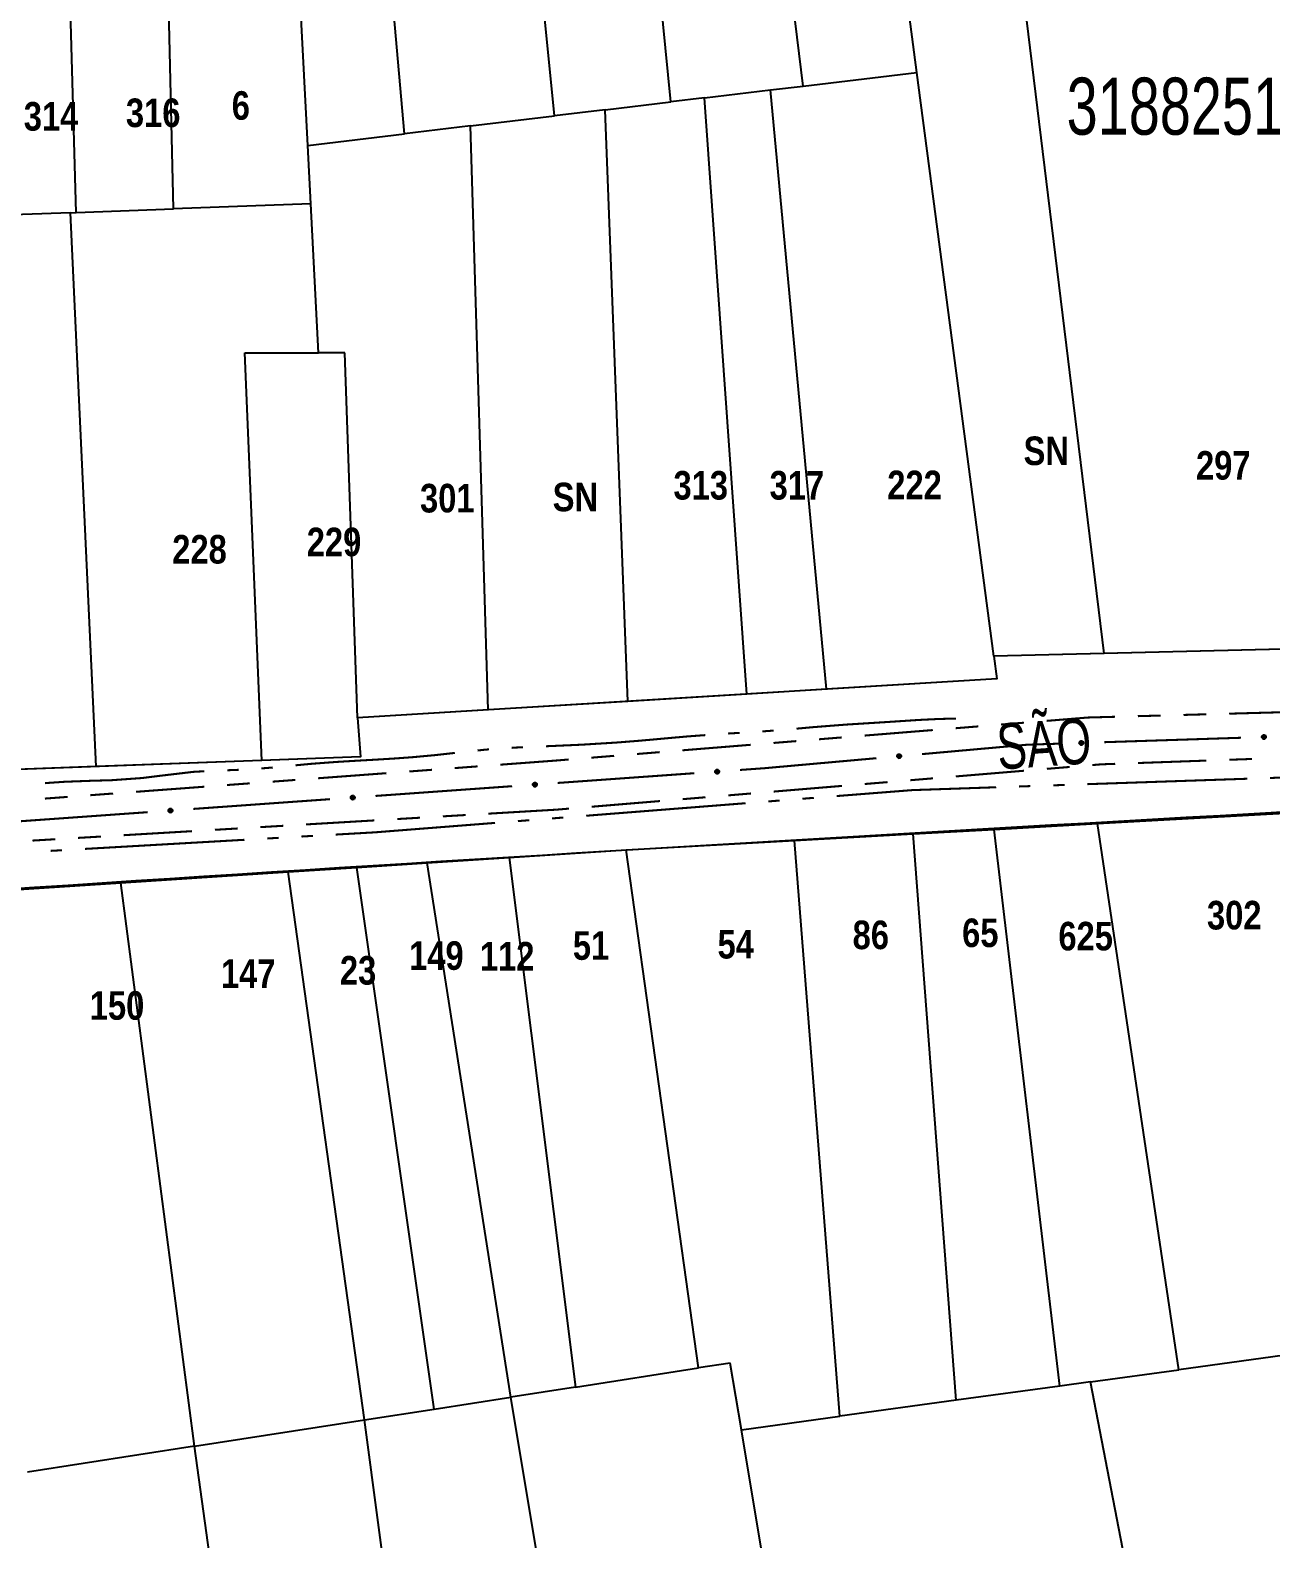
# Model space of a CAD drawing. Extents: x 203591 to 208218, y 4854879 to 4857795.
# Drawn here: x 204843.2 to 204951.9, y 4855623.8 to 4855756 of the extents above; entities that cross this region are included whole.
import ezdxf
from ezdxf.enums import TextEntityAlignment as Align

# ---------------------------------------------------------------- set-up
doc = ezdxf.new("R2010")
doc.units = 0
doc.header["$LTSCALE"] = 1.5
doc.header["$MEASUREMENT"] = 0
doc.linetypes.add('PHANTOMX2', pattern=[5, 2.5, -0.5, 0.5, -0.5, 0.5, -0.5])
for name, color, linetype in [('CD-MALHA-LOTES', 40, 'CONTINUOUS'), ('CD_TXT_QUADRA', 7, 'CONTINUOUS'), ('HD-VALAS-DRENOS', 170, 'CONTINUOUS'), ('RU-QUADRAS', 210, 'CONTINUOUS'), ('SV-EIXO-RUA-N-PAV', 6, 'CONTINUOUS'), ('SV-RUA-NAO-PAV-S-GUIA-C-GUIA', 7, 'PHANTOMX2'), ('SV-TXT-RUA-N-PAV-S-GUIA-C-GUIA', 7, 'CONTINUOUS'), ('Th_NmrPorta', 7, 'CONTINUOUS')]:
    doc.layers.add(name, color=color, linetype=linetype)
doc.styles.add('ARIAL', font='ARIAL.TTF')
doc.styles.get("Standard").update_dxf_attribs({"font": 'swisscbo.ttf'})

msp = doc.modelspace()

# ---------------------------------------------------------------- linework, layer by layer
at = {"layer": 'CD-MALHA-LOTES', "linetype": 'Continuous', "flags": 128}
for points in [[(204910.92, 4855751.06), (204906.73, 4855785.41)], [(204899.33, 4855749.67), (204895.92, 4855784.3)], [(204889.14, 4855748.45), (204885.66, 4855783.25)], [(204867.53, 4855745.86), (204865.76, 4855779.96)], [(204876.01, 4855746.87), (204873.02, 4855780.6)], [(204847.26, 4855739.98), (204846.27, 4855775.36)], [(204855.79, 4855740.3), (204854.95, 4855775.33)], [(204937.28, 4855701.35), (204929.86, 4855762.09)], [(204920.89, 4855752.26), (204919.78, 4855760.74)], [(204910.92, 4855751.06), (204920.89, 4855752.26)], [(204927.62, 4855701.12), (204920.89, 4855752.26)], [(204902.28, 4855750.02), (204908.07, 4855750.72)], [(204908.07, 4855750.72), (204910.92, 4855751.06)], [(204912.98, 4855698.21), (204908.07, 4855750.72)], [(204893.57, 4855748.98), (204889.14, 4855748.45)], [(204893.57, 4855748.98), (204899.33, 4855749.67)], [(204895.58, 4855697.15), (204893.57, 4855748.98)], [(204902.28, 4855750.02), (204899.33, 4855749.67)], [(204905.98, 4855697.78), (204902.28, 4855750.02)], [(204881.78, 4855747.57), (204889.14, 4855748.45)], [(204867.53, 4855745.86), (204876.01, 4855746.87)], [(204881.78, 4855747.57), (204876.01, 4855746.87)], [(204883.34, 4855696.4), (204881.78, 4855747.57)], [(204867.8, 4855740.74), (204867.53, 4855745.86)], [(204846.76, 4855739.96), (204839.17, 4855739.68)], [(204846.76, 4855739.96), (204847.26, 4855739.98)], [(204849, 4855691.44), (204846.76, 4855739.96)], [(204847.26, 4855739.98), (204855.79, 4855740.3)], [(204867.8, 4855740.74), (204855.79, 4855740.3)], [(204868.47, 4855727.68), (204867.8, 4855740.74)], [(204862.04, 4855727.68), (204868.47, 4855727.68)], [(204863.51, 4855691.97), (204862.04, 4855727.68)], [(204870.78, 4855727.68), (204868.47, 4855727.68)], [(204871.88, 4855695.7), (204870.78, 4855727.68)], [(204957.78, 4855701.85), (204937.28, 4855701.35)], [(204937.28, 4855701.35), (204927.62, 4855701.12)], [(204927.62, 4855701.12), (204927.89, 4855699.12)], [(204927.89, 4855699.12), (204912.98, 4855698.21)], [(204905.98, 4855697.78), (204895.58, 4855697.15)], [(204912.98, 4855698.21), (204905.98, 4855697.78)], [(204883.34, 4855696.4), (204871.88, 4855695.7)], [(204895.58, 4855697.15), (204883.34, 4855696.4)], [(204871.88, 4855695.7), (204872.17, 4855692.29)], [(204872.17, 4855692.29), (204863.51, 4855691.97)], [(204849, 4855691.44), (204823.35, 4855690.49)], [(204863.51, 4855691.97), (204849, 4855691.44)], [(204936.71, 4855686.45), (204954.16, 4855687.42)], [(204910.16, 4855684.96), (204920.57, 4855685.55)], [(204920.57, 4855685.55), (204927.64, 4855685.94)], [(204924.31, 4855635.92), (204920.57, 4855685.55)], [(204927.64, 4855685.94), (204936.71, 4855686.45)], [(204933.39, 4855637.17), (204927.64, 4855685.94)], [(204943.81, 4855638.6), (204936.71, 4855686.45)], [(204895.43, 4855684.14), (204910.16, 4855684.96)], [(204914.15, 4855634.52), (204910.16, 4855684.96)], [(204871.83, 4855682.61), (204878, 4855683.01)], [(204878, 4855683.01), (204885.18, 4855683.48)], [(204885.325707, 4855636.2), (204878, 4855683.01)], [(204885.18, 4855683.48), (204895.43, 4855684.14)], [(204885.18, 4855683.48), (204890.99, 4855637.08)], [(204901.76, 4855638.76), (204895.43, 4855684.14)], [(204851.18, 4855681.27), (204865.81, 4855682.22)], [(204865.81, 4855682.22), (204871.83, 4855682.61)], [(204872.5, 4855634.21), (204865.81, 4855682.22)], [(204878.6, 4855635.16), (204871.83, 4855682.61)], [(204835.93, 4855680.27), (204851.18, 4855681.27)], [(204857.62, 4855631.9), (204851.18, 4855681.27)], [(204965.78, 4855641.63), (204943.81, 4855638.6)], [(204890.99, 4855637.08), (204901.76, 4855638.76)], [(204904.53, 4855639.19), (204901.76, 4855638.76)], [(204905.51, 4855633.33), (204904.53, 4855639.19)], [(204936.1, 4855637.54), (204943.81, 4855638.6)], [(204890.99, 4855637.08), (204885.325707, 4855636.2)], [(204933.39, 4855637.17), (204924.31, 4855635.92)], [(204936.1, 4855637.54), (204933.39, 4855637.17)], [(204946.22, 4855585.08), (204936.1, 4855637.54)], [(204878.6, 4855635.16), (204885.325707, 4855636.2)], [(204894.66, 4855580.02), (204885.325707, 4855636.2)], [(204924.31, 4855635.92), (204914.15, 4855634.52)], [(204857.62, 4855631.9), (204872.5, 4855634.21)], [(204872.5, 4855634.21), (204878.6, 4855635.16)], [(204879.76, 4855579.81), (204872.5, 4855634.21)], [(204905.51, 4855633.33), (204914.15, 4855634.52)], [(204914.08, 4855581.92), (204905.51, 4855633.33)], [(204857.62, 4855631.9), (204842.98, 4855629.62)], [(204864.86, 4855579.6), (204857.62, 4855631.9)]]:
    msp.add_lwpolyline(points, dxfattribs=at)
at = {"layer": 'HD-VALAS-DRENOS', "const_width": 0.18, "flags": 128}
for points in [[(204911.765381, 4855694.893599), (204910.340264, 4855694.763512)], [(204912.332627, 4855694.937701), (204911.765381, 4855694.893599)], [(204914.735597, 4855695.12453), (204912.332627, 4855694.937701)], [(204915.324237, 4855695.16114), (204914.735597, 4855695.12453)], [(204916.232738, 4855695.217647), (204915.324237, 4855695.16114)], [(204916.322308, 4855695.223232), (204916.232738, 4855695.217647)], [(204918.116363, 4855695.335135), (204916.322308, 4855695.223232)], [(204918.318394, 4855695.348285), (204918.116363, 4855695.335135)], [(204921.11, 4855695.53), (204918.318394, 4855695.348285)], [(204921.312244, 4855695.539895), (204921.11, 4855695.53)], [(204922.810009, 4855695.613193), (204921.312244, 4855695.539895)], [(204923.310301, 4855695.625467), (204922.810009, 4855695.613193)], [(204924.31, 4855695.65), (204923.310301, 4855695.625467)], [(204891.540163, 4855693.360123), (204889.395865, 4855693.265376)], [(204892.39215, 4855693.412724), (204891.540163, 4855693.360123)], [(204894.534505, 4855693.544996), (204892.39215, 4855693.412724)], [(204895.385469, 4855693.611595), (204894.534505, 4855693.544996)], [(204896.422326, 4855693.692744), (204895.385469, 4855693.611595)], [(204897.378585, 4855693.777092), (204896.422326, 4855693.692744)], [(204897.916559, 4855693.824546), (204897.378585, 4855693.777092)], [(204898.374598, 4855693.866292), (204897.916559, 4855693.824546)], [(204899.410463, 4855693.960705), (204898.374598, 4855693.866292)], [(204900.366609, 4855694.044845), (204899.410463, 4855693.960705)], [(204900.904718, 4855694.092198), (204900.366609, 4855694.044845)], [(204901.363307, 4855694.12571), (204900.904718, 4855694.092198)], [(204902.360647, 4855694.198596), (204901.363307, 4855694.12571)], [(204905.206291, 4855694.386287), (204904.355906, 4855694.33565)], [(204905.354132, 4855694.395181), (204905.206291, 4855694.386287)], [(204908.347416, 4855694.595021), (204907.35001, 4855694.523028)], [(204873.752609, 4855692.064397), (204872.448787, 4855691.990331)], [(204874.445348, 4855692.107449), (204873.752609, 4855692.064397)], [(204875.24998, 4855692.157457), (204874.445348, 4855692.107449)], [(204875.443282, 4855692.171558), (204875.24998, 4855692.157457)], [(204876.746038, 4855692.266597), (204875.443282, 4855692.171558)], [(204877.436888, 4855692.330319), (204876.746038, 4855692.266597)], [(204878.676259, 4855692.444637), (204877.436888, 4855692.330319)], [(204879.426991, 4855692.528196), (204878.676259, 4855692.444637)], [(204880.167305, 4855692.610598), (204879.426991, 4855692.528196)], [(204880.420969, 4855692.63776), (204880.167305, 4855692.610598)], [(204883.15, 4855692.93), (204882.409599, 4855692.850714)], [(204883.404772, 4855692.947406), (204883.15, 4855692.93)], [(204885.792398, 4855693.11054), (204885.40012, 4855693.083738)], [(204886.398567, 4855693.138373), (204885.792398, 4855693.11054)], [(204888.790574, 4855693.238633), (204888.396763, 4855693.223065)], [(204889.395865, 4855693.265376), (204888.790574, 4855693.238633)], [(204855.500209, 4855690.741441), (204854.54016, 4855690.62805)], [(204857.52, 4855690.98), (204855.500209, 4855690.741441)], [(204858.484666, 4855691.033879), (204857.52, 4855690.98)], [(204860.961025, 4855691.136657), (204860.482616, 4855691.12127)], [(204861.481904, 4855691.158667), (204860.961025, 4855691.136657)], [(204864.474608, 4855691.360997), (204863.477786, 4855691.281335)], [(204867.8, 4855691.68), (204866.46538, 4855691.552342)], [(204868.457426, 4855691.729521), (204867.8, 4855691.68)], [(204869.984795, 4855691.844573), (204868.457426, 4855691.729521)], [(204870.452239, 4855691.872933), (204869.984795, 4855691.844573)], [(204871.482116, 4855691.935419), (204870.452239, 4855691.872933)], [(204872.448787, 4855691.990331), (204871.482116, 4855691.935419)], [(204844.774645, 4855690.010372), (204844.532202, 4855689.9901)], [(204845.529638, 4855690.061332), (204844.774645, 4855690.010372)], [(204846.271306, 4855690.111395), (204845.529638, 4855690.061332)], [(204846.527767, 4855690.121083), (204846.271306, 4855690.111395)], [(204848.802706, 4855690.20704), (204846.527767, 4855690.121083)], [(204849.525928, 4855690.224717), (204848.802706, 4855690.20704)], [(204850.302931, 4855690.243713), (204849.525928, 4855690.224717)], [(204850.525128, 4855690.259605), (204850.302931, 4855690.243713)], [(204853.051306, 4855690.4403), (204850.525128, 4855690.259605)], [(204853.515001, 4855690.498773), (204853.051306, 4855690.4403)], [(204854.54016, 4855690.62805), (204853.515001, 4855690.498773)], [(204920.832072, 4855689.391955), (204920.48, 4855689.38)], [(204927.828037, 4855689.629576), (204920.832072, 4855689.391955)], [(204930.826308, 4855689.731413), (204929.826885, 4855689.697468)], [(204933.82458, 4855689.833251), (204932.825156, 4855689.799305)], [(204949.815358, 4855690.376384), (204935.823427, 4855689.901143)], [(204952.813629, 4855690.478221), (204951.814206, 4855690.444276)], [(204905.87732, 4855688.232137), (204891.920373, 4855687.135032)], [(204908.868094, 4855688.46723), (204907.871169, 4855688.388866)], [(204911.858868, 4855688.702324), (204910.861944, 4855688.62396)], [(204920.48, 4855689.38), (204913.852718, 4855688.859054)], [(204889.926524, 4855686.978303), (204888.929599, 4855686.899938)], [(204873.41, 4855685.68), (204869.983066, 4855685.484124)], [(204873.975727, 4855685.724469), (204873.41, 4855685.68)], [(204883.944975, 4855686.508115), (204873.975727, 4855685.724469)], [(204886.935749, 4855686.743209), (204885.938825, 4855686.664844)], [(204846.022174, 4855684.11457), (204845.023804, 4855684.057505)], [(204861.996102, 4855685.027606), (204848.018915, 4855684.2287)], [(204864.991213, 4855685.1988), (204863.992843, 4855685.141735)], [(204867.986325, 4855685.369994), (204866.987954, 4855685.31293)]]:
    msp.add_lwpolyline(points, dxfattribs=at)
at = {"layer": 'RU-QUADRAS', "color": 6, "linetype": 'Continuous'}
msp.add_lwpolyline([(205003.53, 4855702.96), (204927.62, 4855701.12), (204927.89, 4855699.12), (204871.88, 4855695.7), (204872.17, 4855692.29), (204794.88, 4855689.44), (204782.43, 4855690.3), (204783.2, 4855695.12), (204732.27, 4855705.31), (204709, 4855715.52), (204710.05, 4855718.36), (204669.07, 4855731.64), (204665.56, 4855743.8), (204666.65, 4855752.85), (204739.24, 4855754.13), (204797.38, 4855772.49), (204815.41, 4855773.93), (204815.6, 4855775.48), (204854.95, 4855775.33), (204855.09, 4855779.03), (204873.02, 4855780.6), (204872.91, 4855781.96), (205036.91, 4855798.77)], dxfattribs=at)
msp.add_lwpolyline([(204772.64, 4855677.09), (204804.9, 4855680.03), (204805.04, 4855678.27, -0.0045170327), (204994.94, 4855689.7), (204995.08, 4855687.65), (205015.32, 4855689.41), (205034.01, 4855602.53), (204976.02, 4855590.07), (204946.22, 4855585.08), (204894.71, 4855580.02), (204796.54, 4855578.7), (204783.78, 4855620.42)], format="xyb", close=True, dxfattribs=at)
at = {"layer": 'SV-EIXO-RUA-N-PAV', "const_width": 0.18, "flags": 128}
for points in [[(204930.292213, 4855693.335154), (204930.57, 4855693.36)], [(204930.57, 4855693.36), (204933.289674, 4855693.448217)], [(204937.287571, 4855693.577896), (204949.281264, 4855693.966933)], [(204907.54, 4855691.3), (204917.34391, 4855692.176946)], [(204921.328003, 4855692.533318), (204930.292213, 4855693.335154)], [(204889.429049, 4855690.008412), (204901.39865, 4855690.862029)], [(204905.388517, 4855691.146568), (204907.38345, 4855691.288837)], [(204907.38345, 4855691.288837), (204907.54, 4855691.3)], [(204873.469582, 4855688.870256), (204885.439183, 4855689.723873)], [(204857.510115, 4855687.7321), (204869.479715, 4855688.585717)], [(204841.550647, 4855686.593945), (204853.520248, 4855687.447562)]]:
    msp.add_lwpolyline(points, dxfattribs=at)
at = {"layer": 'SV-EIXO-RUA-N-PAV', "flags": 128}
for points in [[(204935.141449, 4855693.618422), (204935.174384, 4855693.654578), (204935.210084, 4855693.678918), (204935.245702, 4855693.690649), (204935.27988, 4855693.692809), (204935.315095, 4855693.691079), (204935.350214, 4855693.681503), (204935.386837, 4855693.66224), (204935.423339, 4855693.629456), (204935.44587, 4855693.591247), (204935.459239, 4855693.556942), (204935.463543, 4855693.521433), (204935.46129, 4855693.487252), (204935.450136, 4855693.451101), (204935.430252, 4855693.414177), (204935.396399, 4855693.378271), (204935.361236, 4855693.354648), (204935.326486, 4855693.344206), (204935.29076, 4855693.340106), (204935.25483, 4855693.342302), (204935.220411, 4855693.351901), (204935.18327, 4855693.371988), (204935.148273, 4855693.405871), (204935.124313, 4855693.440673), (204935.113385, 4855693.475266), (204935.11014, 4855693.51053), (204935.111445, 4855693.545871), (204935.119602, 4855693.581574), (204935.141449, 4855693.618422)], [(204951.133038, 4855694.137137), (204951.165974, 4855694.173294), (204951.201673, 4855694.197634), (204951.237292, 4855694.209365), (204951.27147, 4855694.211524), (204951.306684, 4855694.209795), (204951.341803, 4855694.200219), (204951.378427, 4855694.180956), (204951.414929, 4855694.148172), (204951.437459, 4855694.109962), (204951.450829, 4855694.075658), (204951.455132, 4855694.040149), (204951.452879, 4855694.005968), (204951.441725, 4855693.969817), (204951.421842, 4855693.932893), (204951.387988, 4855693.896987), (204951.352825, 4855693.873364), (204951.318076, 4855693.862922), (204951.28235, 4855693.858822), (204951.24642, 4855693.861018), (204951.212, 4855693.870617), (204951.17486, 4855693.890704), (204951.139863, 4855693.924587), (204951.115902, 4855693.959388), (204951.104975, 4855693.993982), (204951.10173, 4855694.029246), (204951.103035, 4855694.064587), (204951.111192, 4855694.10029), (204951.133038, 4855694.137137)], [(204919.18304, 4855692.451974), (204919.21387, 4855692.489941), (204919.248131, 4855692.516268), (204919.283026, 4855692.530002), (204919.317026, 4855692.534097), (204919.352282, 4855692.53437), (204919.387888, 4855692.526802), (204919.425546, 4855692.509649), (204919.46385, 4855692.478989), (204919.488513, 4855692.44212), (204919.503808, 4855692.408629), (204919.510119, 4855692.373422), (204919.50981, 4855692.339168), (204919.500726, 4855692.302442), (204919.48297, 4855692.26445), (204919.451209, 4855692.22668), (204919.417444, 4855692.2011), (204919.383342, 4855692.188702), (204919.347907, 4855692.182581), (204919.31191, 4855692.182734), (204919.277001, 4855692.190365), (204919.238781, 4855692.208311), (204919.201917, 4855692.240153), (204919.17602, 4855692.273539), (204919.163147, 4855692.307457), (204919.157906, 4855692.342479), (204919.157203, 4855692.377837), (204919.16332, 4855692.413945), (204919.18304, 4855692.451974)], [(204903.242436, 4855691.103879), (204903.273945, 4855691.141285), (204903.308675, 4855691.166991), (204903.343812, 4855691.180093), (204903.37788, 4855691.183576), (204903.413135, 4855691.183213), (204903.448599, 4855691.175005), (204903.485942, 4855691.157176), (204903.523687, 4855691.125831), (204903.547682, 4855691.088524), (204903.562371, 4855691.054763), (204903.568047, 4855691.019447), (204903.567121, 4855690.985205), (204903.557376, 4855690.948649), (204903.538939, 4855690.910982), (204903.506503, 4855690.87379), (204903.472282, 4855690.848823), (204903.437963, 4855690.837042), (204903.402423, 4855690.83156), (204903.366435, 4855690.832362), (204903.331669, 4855690.84062), (204903.293778, 4855690.859252), (204903.257494, 4855690.891753), (204903.232202, 4855690.925599), (204903.219942, 4855690.959744), (204903.215333, 4855690.994855), (204903.215267, 4855691.03022), (204903.222034, 4855691.066212), (204903.242436, 4855691.103879)], [(204887.282969, 4855689.965723), (204887.314478, 4855690.00313), (204887.349207, 4855690.028835), (204887.384344, 4855690.041938), (204887.418413, 4855690.04542), (204887.453668, 4855690.045057), (204887.489132, 4855690.036849), (204887.526475, 4855690.01902), (204887.56422, 4855689.987676), (204887.588214, 4855689.950368), (204887.602903, 4855689.916607), (204887.60858, 4855689.881292), (204887.607653, 4855689.847049), (204887.597909, 4855689.810493), (204887.579472, 4855689.772826), (204887.547035, 4855689.735635), (204887.512815, 4855689.710667), (204887.478496, 4855689.698886), (204887.442956, 4855689.693404), (204887.406967, 4855689.694206), (204887.372202, 4855689.702464), (204887.33431, 4855689.721096), (204887.298027, 4855689.753597), (204887.272735, 4855689.787444), (204887.260475, 4855689.821588), (204887.255866, 4855689.856699), (204887.2558, 4855689.892064), (204887.262567, 4855689.928057), (204887.282969, 4855689.965723)], [(204871.323501, 4855688.827568), (204871.35501, 4855688.864974), (204871.38974, 4855688.890679), (204871.424877, 4855688.903782), (204871.458945, 4855688.907264), (204871.494201, 4855688.906901), (204871.529664, 4855688.898693), (204871.567007, 4855688.880864), (204871.604752, 4855688.84952), (204871.628747, 4855688.812212), (204871.643436, 4855688.778452), (204871.649112, 4855688.743136), (204871.648186, 4855688.708893), (204871.638442, 4855688.672338), (204871.620004, 4855688.634671), (204871.587568, 4855688.597479), (204871.553347, 4855688.572512), (204871.519028, 4855688.56073), (204871.483488, 4855688.555248), (204871.4475, 4855688.55605), (204871.412734, 4855688.564308), (204871.374843, 4855688.58294), (204871.338559, 4855688.615441), (204871.313267, 4855688.649288), (204871.301008, 4855688.683432), (204871.296398, 4855688.718544), (204871.296332, 4855688.753908), (204871.303099, 4855688.789901), (204871.323501, 4855688.827568)], [(204855.364034, 4855687.689412), (204855.395543, 4855687.726818), (204855.430272, 4855687.752524), (204855.465409, 4855687.765626), (204855.499478, 4855687.769109), (204855.534733, 4855687.768746), (204855.570197, 4855687.760538), (204855.60754, 4855687.742709), (204855.645285, 4855687.711364), (204855.66928, 4855687.674057), (204855.683968, 4855687.640296), (204855.689645, 4855687.60498), (204855.688718, 4855687.570738), (204855.678974, 4855687.534182), (204855.660537, 4855687.496515), (204855.6281, 4855687.459323), (204855.59388, 4855687.434356), (204855.559561, 4855687.422575), (204855.524021, 4855687.417093), (204855.488032, 4855687.417895), (204855.453267, 4855687.426153), (204855.415376, 4855687.444784), (204855.379092, 4855687.477286), (204855.3538, 4855687.511132), (204855.34154, 4855687.545277), (204855.336931, 4855687.580388), (204855.336865, 4855687.615753), (204855.343632, 4855687.651745), (204855.364034, 4855687.689412)]]:
    msp.add_lwpolyline(points, close=True, dxfattribs=at)
for points in [[(204935.11014, 4855693.51053), (204935.459239, 4855693.556942)], [(204935.111445, 4855693.545871), (204935.44587, 4855693.591247)], [(204935.113385, 4855693.475266), (204935.463543, 4855693.521433)], [(204935.114373, 4855693.492551), (204935.459718, 4855693.536519)], [(204935.114543, 4855693.529418), (204935.447525, 4855693.575715)], [(204935.119602, 4855693.581574), (204935.423339, 4855693.629456)], [(204935.120256, 4855693.563734), (204935.430009, 4855693.610643)], [(204935.122343, 4855693.457313), (204935.459416, 4855693.503743)], [(204935.124313, 4855693.440673), (204935.46129, 4855693.487252)], [(204935.131424, 4855693.598228), (204935.401627, 4855693.643854)], [(204935.138495, 4855693.422341), (204935.45102, 4855693.467975)], [(204935.141449, 4855693.618422), (204935.386837, 4855693.66224)], [(204935.148273, 4855693.405871), (204935.450136, 4855693.451101)], [(204935.160189, 4855693.637387), (204935.361148, 4855693.671211)], [(204935.174384, 4855693.654578), (204935.350214, 4855693.681503)], [(204935.194675, 4855693.668541), (204935.323838, 4855693.685018)], [(204935.210084, 4855693.678918), (204935.315095, 4855693.691079)], [(204951.10173, 4855694.029246), (204951.450829, 4855694.075658)], [(204951.103035, 4855694.064587), (204951.437459, 4855694.109962)], [(204951.104975, 4855693.993982), (204951.455132, 4855694.040149)], [(204951.105963, 4855694.011267), (204951.451308, 4855694.055235)], [(204951.106132, 4855694.048134), (204951.439114, 4855694.094431)], [(204951.111192, 4855694.10029), (204951.414929, 4855694.148172)], [(204951.111845, 4855694.08245), (204951.421598, 4855694.129359)], [(204951.113932, 4855693.976029), (204951.451005, 4855694.022459)], [(204951.115902, 4855693.959388), (204951.452879, 4855694.005968)], [(204951.123014, 4855694.116943), (204951.393216, 4855694.162569)], [(204951.130084, 4855693.941057), (204951.442609, 4855693.98669)], [(204951.133038, 4855694.137137), (204951.378427, 4855694.180956)], [(204951.139863, 4855693.924587), (204951.441725, 4855693.969817)], [(204951.151779, 4855694.156103), (204951.352737, 4855694.189926)], [(204951.161149, 4855693.909299), (204951.428757, 4855693.950745)], [(204951.165974, 4855694.173294), (204951.341803, 4855694.200219)], [(204951.17486, 4855693.890704), (204951.421842, 4855693.932893)], [(204951.186264, 4855694.187257), (204951.315428, 4855694.203734)], [(204951.198857, 4855693.883217), (204951.397176, 4855693.914224)], [(204951.201673, 4855694.197634), (204951.306684, 4855694.209795)], [(204951.212, 4855693.870617), (204951.387988, 4855693.896987)], [(204951.233527, 4855693.866594), (204951.36401, 4855693.884478)], [(204951.24642, 4855693.861018), (204951.352825, 4855693.873364)], [(204919.157203, 4855692.377837), (204919.488513, 4855692.44212)], [(204919.157906, 4855692.342479), (204919.503808, 4855692.408629)], [(204919.161229, 4855692.361587), (204919.491047, 4855692.426707)], [(204919.163147, 4855692.307457), (204919.510119, 4855692.373422)], [(204919.163152, 4855692.324769), (204919.505445, 4855692.388266)], [(204919.16332, 4855692.413945), (204919.46385, 4855692.478989)], [(204919.164985, 4855692.396172), (204919.471577, 4855692.460585)], [(204919.173108, 4855692.290041), (204919.507003, 4855692.355526)], [(204919.174178, 4855692.431243), (204919.441355, 4855692.492131)], [(204919.17602, 4855692.273539), (204919.50981, 4855692.339168)], [(204919.18304, 4855692.451974), (204919.425546, 4855692.509649)], [(204919.191219, 4855692.256041), (204919.500651, 4855692.319339)], [(204919.200674, 4855692.471972), (204919.399389, 4855692.517147)], [(204919.201917, 4855692.240153), (204919.500726, 4855692.302442)], [(204919.21387, 4855692.489941), (204919.387888, 4855692.526802)], [(204919.224037, 4855692.226098), (204919.488861, 4855692.282665)], [(204919.233336, 4855692.505033), (204919.361356, 4855692.528814)], [(204919.238781, 4855692.208311), (204919.48297, 4855692.26445)], [(204919.248131, 4855692.516268), (204919.352282, 4855692.53437)], [(204919.263164, 4855692.202198), (204919.459404, 4855692.244411)], [(204919.277001, 4855692.190365), (204919.451209, 4855692.22668)], [(204919.298722, 4855692.187569), (204919.427979, 4855692.212831)], [(204919.31191, 4855692.182734), (204919.417444, 4855692.2011)], [(204935.16956, 4855693.390583), (204935.437168, 4855693.432029)], [(204935.18327, 4855693.371988), (204935.430252, 4855693.414177)], [(204935.207267, 4855693.364501), (204935.405587, 4855693.395508)], [(204935.220411, 4855693.351901), (204935.396399, 4855693.378271)], [(204935.241938, 4855693.347878), (204935.372421, 4855693.365763)], [(204935.25483, 4855693.342302), (204935.361236, 4855693.354648)], [(204903.215267, 4855691.03022), (204903.547682, 4855691.088524)], [(204903.215333, 4855690.994855), (204903.562371, 4855691.054763)], [(204903.219, 4855691.0139), (204903.549938, 4855691.073068)], [(204903.219942, 4855690.959744), (204903.568047, 4855691.019447)], [(204903.22026, 4855690.977054), (204903.563641, 4855691.034374)], [(204903.222034, 4855691.066212), (204903.523687, 4855691.125831)], [(204903.223379, 4855691.048412), (204903.531081, 4855691.107291)], [(204903.229589, 4855690.942151), (204903.564609, 4855691.001611)], [(204903.232202, 4855690.925599), (204903.567121, 4855690.985205)], [(204903.233202, 4855691.083312), (204903.501433, 4855691.139376)], [(204903.242436, 4855691.103879), (204903.485942, 4855691.157176)], [(204903.247084, 4855690.907831), (204903.557606, 4855690.965544)], [(204903.257494, 4855690.891753), (204903.557376, 4855690.948649)], [(204903.260427, 4855691.123557), (204903.459924, 4855691.165144)], [(204903.273945, 4855691.141285), (204903.448599, 4855691.175005)], [(204903.279357, 4855690.877301), (204903.545158, 4855690.929089)], [(204903.29368, 4855691.156024), (204903.422107, 4855691.177495)], [(204903.293778, 4855690.859252), (204903.538939, 4855690.910982)], [(204903.308675, 4855691.166991), (204903.413135, 4855691.183213)], [(204903.318047, 4855690.852701), (204903.515016, 4855690.891371)], [(204903.331669, 4855690.84062), (204903.506503, 4855690.87379)], [(204903.353336, 4855690.837433), (204903.483027, 4855690.860362)], [(204903.366435, 4855690.832362), (204903.472282, 4855690.848823)], [(204887.2558, 4855689.892064), (204887.588214, 4855689.950368)], [(204887.255866, 4855689.856699), (204887.602903, 4855689.916607)], [(204887.259533, 4855689.875744), (204887.59047, 4855689.934912)], [(204887.260475, 4855689.821588), (204887.60858, 4855689.881292)], [(204887.260792, 4855689.838898), (204887.604173, 4855689.896218)], [(204887.262567, 4855689.928057), (204887.56422, 4855689.987676)], [(204887.263911, 4855689.910256), (204887.571614, 4855689.969135)], [(204887.270121, 4855689.803996), (204887.605142, 4855689.863455)], [(204887.272735, 4855689.787444), (204887.607653, 4855689.847049)], [(204887.273734, 4855689.945156), (204887.541966, 4855690.001221)], [(204887.282969, 4855689.965723), (204887.526475, 4855690.01902)], [(204887.287617, 4855689.769676), (204887.598138, 4855689.827388)], [(204887.298027, 4855689.753597), (204887.597909, 4855689.810493)], [(204887.30096, 4855689.985401), (204887.500456, 4855690.026988)], [(204887.314478, 4855690.00313), (204887.489132, 4855690.036849)], [(204887.31989, 4855689.739146), (204887.58569, 4855689.790933)], [(204887.334212, 4855690.017868), (204887.46264, 4855690.039339)], [(204887.33431, 4855689.721096), (204887.579472, 4855689.772826)], [(204887.349207, 4855690.028835), (204887.453668, 4855690.045057)], [(204887.35858, 4855689.714545), (204887.555548, 4855689.753216)], [(204887.372202, 4855689.702464), (204887.547035, 4855689.735635)], [(204887.393868, 4855689.699278), (204887.52356, 4855689.722207)], [(204887.406967, 4855689.694206), (204887.512815, 4855689.710667)], [(204871.296332, 4855688.753908), (204871.628747, 4855688.812212)], [(204871.296398, 4855688.718544), (204871.643436, 4855688.778452)], [(204871.300065, 4855688.737588), (204871.631003, 4855688.796757)], [(204871.301008, 4855688.683432), (204871.649112, 4855688.743136)], [(204871.301325, 4855688.700742), (204871.644706, 4855688.758062)], [(204871.303099, 4855688.789901), (204871.604752, 4855688.84952)], [(204871.304444, 4855688.7721), (204871.612146, 4855688.83098)], [(204871.310654, 4855688.66584), (204871.645674, 4855688.7253)], [(204871.313267, 4855688.649288), (204871.648186, 4855688.708893)], [(204871.314267, 4855688.807), (204871.582498, 4855688.863065)], [(204871.323501, 4855688.827568), (204871.567007, 4855688.880864)], [(204871.328149, 4855688.63152), (204871.638671, 4855688.689233)], [(204871.338559, 4855688.615441), (204871.638442, 4855688.672338)], [(204871.341492, 4855688.847246), (204871.540989, 4855688.888833)], [(204871.35501, 4855688.864974), (204871.529664, 4855688.898693)], [(204871.360422, 4855688.60099), (204871.626223, 4855688.652777)], [(204871.374745, 4855688.879713), (204871.503172, 4855688.901184)], [(204871.374843, 4855688.58294), (204871.620004, 4855688.634671)], [(204871.38974, 4855688.890679), (204871.494201, 4855688.906901)], [(204871.399112, 4855688.576389), (204871.596081, 4855688.61506)], [(204871.412734, 4855688.564308), (204871.587568, 4855688.597479)], [(204871.434401, 4855688.561122), (204871.564093, 4855688.584051)], [(204871.4475, 4855688.55605), (204871.553347, 4855688.572512)], [(204855.336865, 4855687.615753), (204855.66928, 4855687.674057)], [(204855.336931, 4855687.580388), (204855.683968, 4855687.640296)], [(204855.340598, 4855687.599432), (204855.671535, 4855687.658601)], [(204855.34154, 4855687.545277), (204855.689645, 4855687.60498)], [(204855.341857, 4855687.562587), (204855.685239, 4855687.619907)], [(204855.343632, 4855687.651745), (204855.645285, 4855687.711364)], [(204855.344976, 4855687.633944), (204855.652679, 4855687.692824)], [(204855.351186, 4855687.527684), (204855.686207, 4855687.587144)], [(204855.3538, 4855687.511132), (204855.688718, 4855687.570738)], [(204855.354799, 4855687.668845), (204855.623031, 4855687.724909)], [(204855.364034, 4855687.689412), (204855.60754, 4855687.742709)], [(204855.368682, 4855687.493364), (204855.679203, 4855687.551077)], [(204855.379092, 4855687.477286), (204855.678974, 4855687.534182)], [(204855.382025, 4855687.70909), (204855.581521, 4855687.750677)], [(204855.395543, 4855687.726818), (204855.570197, 4855687.760538)], [(204855.400955, 4855687.462834), (204855.666755, 4855687.514622)], [(204855.415277, 4855687.741557), (204855.543705, 4855687.763028)], [(204855.415376, 4855687.444784), (204855.660537, 4855687.496515)], [(204855.430272, 4855687.752524), (204855.534733, 4855687.768746)], [(204855.439645, 4855687.438234), (204855.636613, 4855687.476904)], [(204855.453267, 4855687.426153), (204855.6281, 4855687.459323)], [(204855.474933, 4855687.422966), (204855.604625, 4855687.445895)], [(204855.488032, 4855687.417895), (204855.59388, 4855687.434356)]]:
    msp.add_lwpolyline(points, dxfattribs=at)
at = {"layer": 'SV-RUA-NAO-PAV-S-GUIA-C-GUIA', "const_width": 0.18, "flags": 128}
for points in [[(204946.232124, 4855696.022403), (204944.232866, 4855695.967916)], [(204954.229155, 4855696.240352), (204948.231382, 4855696.07689)], [(204926.267337, 4855694.963238), (204924.273848, 4855694.801984)], [(204930.254314, 4855695.285746), (204928.260825, 4855695.124492)], [(204935.87, 4855695.74), (204932.247803, 4855695.447)], [(204936.235836, 4855695.749967), (204935.87, 4855695.74)], [(204938.235093, 4855695.804454), (204936.235836, 4855695.749967)], [(204942.233609, 4855695.913428), (204940.234351, 4855695.858941)], [(204910.319427, 4855693.673208), (204908.325938, 4855693.511954)], [(204914.306404, 4855693.995715), (204912.312916, 4855693.834462)], [(204922.280359, 4855694.640731), (204916.299893, 4855694.156969)], [(204890.38454, 4855692.06067), (204889.387796, 4855691.980043)], [(204894.371517, 4855692.383177), (204892.378029, 4855692.221924)], [(204898.358495, 4855692.705685), (204896.365006, 4855692.544431)], [(204906.332449, 4855693.3507), (204900.351983, 4855692.866939)], [(204950.241166, 4855692.109321), (204948.242429, 4855692.038263)], [(204874.42932, 4855690.864764), (204868.44588, 4855690.419287)], [(204878.418279, 4855691.161749), (204876.423799, 4855691.013257)], [(204882.407239, 4855691.458734), (204880.412759, 4855691.310242)], [(204889.14, 4855691.96), (204884.401719, 4855691.607227)], [(204889.387796, 4855691.980043), (204889.14, 4855691.96)], [(204930.272913, 4855691.076667), (204924.293595, 4855690.578913)], [(204934.259125, 4855691.408503), (204932.266019, 4855691.242585)], [(204937.04, 4855691.64), (204936.252231, 4855691.574421)], [(204937.249374, 4855691.647441), (204937.04, 4855691.64)], [(204938.248742, 4855691.68297), (204937.249374, 4855691.647441)], [(204946.243691, 4855691.967204), (204940.24748, 4855691.754029)], [(204858.473481, 4855689.676824), (204852.490041, 4855689.231347)], [(204862.46244, 4855689.973809), (204860.46796, 4855689.825317)], [(204866.4514, 4855690.270794), (204864.45692, 4855690.122302)], [(204914.328066, 4855689.749323), (204908.348748, 4855689.251568)], [(204918.314277, 4855690.081159), (204916.321172, 4855689.915241)], [(204922.300489, 4855690.412995), (204920.307383, 4855690.247077)], [(204846.506601, 4855688.785869), (204844.512121, 4855688.637377)], [(204850.495561, 4855689.082854), (204848.501081, 4855688.934362)], [(204898.383218, 4855688.421978), (204892.403901, 4855687.924224)], [(204902.36943, 4855688.753814), (204900.376324, 4855688.587896)], [(204906.355642, 4855689.08565), (204904.362536, 4855688.919732)], [(204877.370866, 4855686.962643), (204875.374344, 4855686.84475)], [(204881.363911, 4855687.198429), (204879.367389, 4855687.080536)], [(204889.35, 4855687.67), (204883.360433, 4855687.316321)], [(204889.414242, 4855687.675347), (204889.35, 4855687.67)], [(204890.410795, 4855687.758306), (204889.414242, 4855687.675347)], [(204857.405643, 4855685.783714), (204851.416076, 4855685.430035)], [(204861.398688, 4855686.0195), (204859.402166, 4855685.901607)], [(204865.391732, 4855686.255286), (204863.39521, 4855686.137393)], [(204873.377822, 4855686.726857), (204867.388255, 4855686.373178)], [(204845.42651, 4855685.076357), (204843.429987, 4855684.958464)], [(204849.419554, 4855685.312143), (204847.423032, 4855685.19425)]]:
    msp.add_lwpolyline(points, dxfattribs=at)

# ---------------------------------------------------------------- texts
at = {"layer": 'CD_TXT_QUADRA', "style": 'ARIAL', "width": 0.7}
msp.add_text('318825154', height=5, dxfattribs=at).set_placement((204934, 4855746.8))
at = {"layer": 'SV-TXT-RUA-N-PAV-S-GUIA-C-GUIA', "style": 'ARIAL', "width": 0.7}
msp.add_text('SÃO', height=4, rotation=4, dxfattribs=at).set_placement((204928.032491, 4855691.170462))
at = {"layer": 'Th_NmrPorta', "color": 1}
for s, p in [('6', (204860.880914, 4855749.360366)), ('314', (204842.667972, 4855748.413117)), ('316', (204851.610914, 4855748.720366)), ('SN', (204930.229773, 4855719.105743)), ('297', (204945.328675, 4855717.830115)), ('313', (204899.565142, 4855716.088822)), ('317', (204907.985142, 4855716.088822)), ('222', (204918.289773, 4855716.115743)), ('301', (204877.368675, 4855714.960115)), ('SN', (204888.988675, 4855715.060115)), ('229', (204867.448675, 4855711.120115)), ('228', (204855.668675, 4855710.480115)), ('302', (204946.287539, 4855678.425567)), ('86', (204915.255142, 4855676.698822)), ('65', (204924.845142, 4855676.878822)), ('625', (204933.275142, 4855676.588822)), ('51', (204890.753917, 4855675.764661)), ('54', (204903.426116, 4855675.87887)), ('149', (204876.413917, 4855674.884661)), ('112', (204882.613917, 4855674.824661)), ('147', (204859.933917, 4855673.304661)), ('23', (204870.353917, 4855673.594661)), ('150', (204848.444558, 4855670.511))]:
    msp.add_text(s, height=2.5, dxfattribs=at).set_placement(p, align=Align.MIDDLE_LEFT)

doc.saveas('drawing.dxf')
